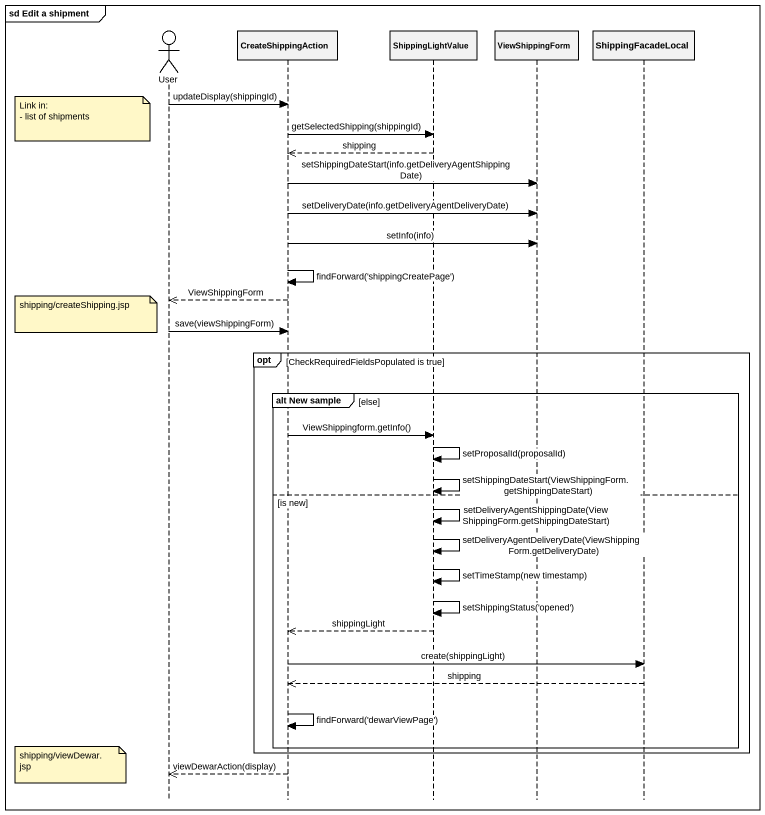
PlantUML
@startuml
mainframe sd Edit a shipment
hide footbox
actor User
participant CreateShippingAction
participant ShippingLightValue
participant ViewShippingForm
participant ShippingFacadeLocal

User -> CreateShippingAction : updateDisplay(shippingId)
note left of User
  Link in:
  - list of shipments
end note
CreateShippingAction -> ShippingLightValue : getSelectedShipping(shippingId)
ShippingLightValue -->> CreateShippingAction : shipping
CreateShippingAction -> ViewShippingForm : setShippingDateStart(info.getDeliveryAgentShippingDate)
CreateShippingAction -> ViewShippingForm : setDeliveryDate(info.getDeliveryAgentDeliveryDate)
CreateShippingAction -> ViewShippingForm : setInfo(info)
CreateShippingAction -> CreateShippingAction : findForward('shippingCreatePage')
CreateShippingAction -->> User : ViewShippingForm
note left of User : shipping/createShipping.jsp
User -> CreateShippingAction : save(viewShippingForm)
opt CheckRequiredFieldsPopulated is true
  group alt New sample [else]
    CreateShippingAction -> ShippingLightValue : ViewShippingform.getInfo()
    ShippingLightValue -> ShippingLightValue : setProposalId(proposalId)
    ShippingLightValue -> ShippingLightValue : setShippingDateStart(ViewShippingForm.getShippingDateStart)
  else is new
    ShippingLightValue -> ShippingLightValue : setDeliveryAgentShippingDate(ViewShippingForm.getShippingDateStart)
    ShippingLightValue -> ShippingLightValue : setDeliveryAgentDeliveryDate(ViewShippingForm.getDeliveryDate)
    ShippingLightValue -> ShippingLightValue : setTimeStamp(new timestamp)
    ShippingLightValue -> ShippingLightValue : setShippingStatus('opened')
    ShippingLightValue -->> CreateShippingAction : shippingLight
    CreateShippingAction -> ShippingFacadeLocal : create(shippingLight)
    ShippingFacadeLocal -->> CreateShippingAction : shipping
    CreateShippingAction -> CreateShippingAction : findForward('dewarViewPage')
  end
end
note left of User : shipping/viewDewar.jsp
CreateShippingAction -->> User : viewDewarAction(display)
@enduml
